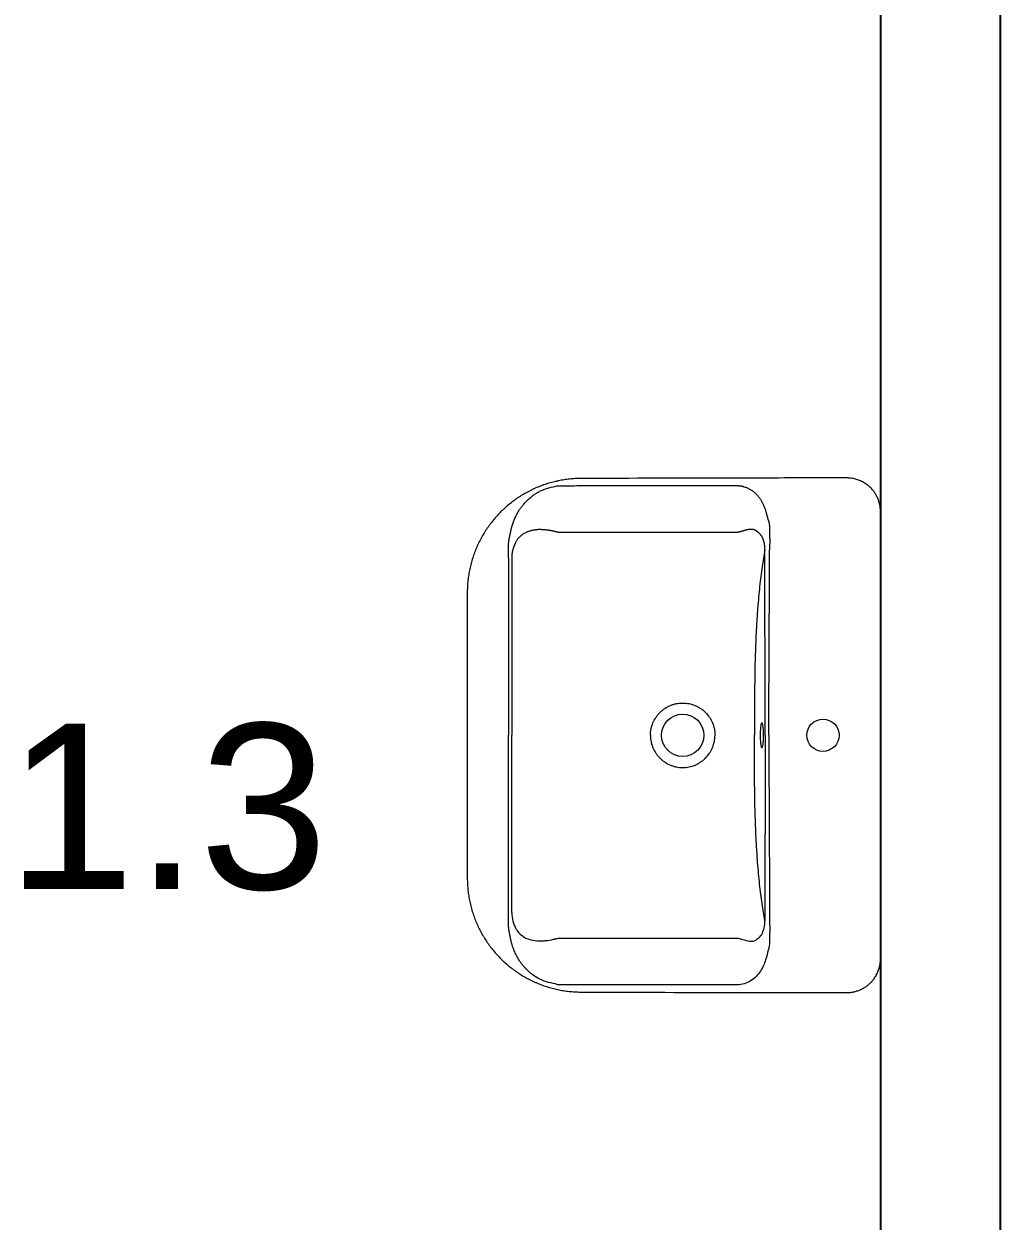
# Model space of a CAD drawing. Header units: millimetres. Extents: x 1778 to 2471, y 1406 to 1876.
# Drawn here: x 1792.569 to 1793.63, y 1623.029 to 1624.33 of the extents above; entities that cross this region are included whole.
import ezdxf

# ---------------------------------------------------------------- set-up
doc = ezdxf.new("R2010")
doc.units = ezdxf.units.MM
doc.layers.add('ARQ_CONSTRUIR_VISTA', color=30, linetype='Continuous')
doc.layers.add('ARQ_EXISTENTE_CORTE', color=6, linetype='Continuous')
doc.layers.add('ARQ_SANITAROS', color=42, linetype='Continuous', lineweight=0)
doc.styles.get("Standard").update_dxf_attribs({"font": 'arial.ttf'})

msp = doc.modelspace()

# ---------------------------------------------------------------- linework, layer by layer
at = {"layer": 'ARQ_EXISTENTE_CORTE'}
for p, q in [((1793.5, 1625.2477), (1793.5, 1621.9977)), ((1793.63, 1625.2477), (1793.63, 1621.9977))]:
    msp.add_line(p, q, dxfattribs=at)
at = {"layer": 'ARQ_SANITAROS'}
for p, q in [((1793.5, 1623.8006), (1793.5, 1623.7294)), ((1793.5, 1623.3132), (1793.5, 1623.3844))]:
    msp.add_line(p, q, dxfattribs=at)
at = {"layer": 'ARQ_SANITAROS', "flags": 128}
msp.add_lwpolyline([(1793.3692, 1623.5569), (1793.3692, 1623.5547), (1793.3693, 1623.5525), (1793.3694, 1623.5505), (1793.3696, 1623.5486), (1793.3698, 1623.547), (1793.37, 1623.5456), (1793.3703, 1623.5446), (1793.3706, 1623.5438), (1793.3709, 1623.5435), (1793.3712, 1623.5435), (1793.3715, 1623.5438), (1793.3718, 1623.5446), (1793.3721, 1623.5456), (1793.3723, 1623.547), (1793.3725, 1623.5486), (1793.3727, 1623.5505), (1793.3728, 1623.5525), (1793.3729, 1623.5547), (1793.3729, 1623.5569), (1793.3729, 1623.5591), (1793.3728, 1623.5613), (1793.3727, 1623.5633), (1793.3725, 1623.5652), (1793.3723, 1623.5668), (1793.3721, 1623.5682), (1793.3718, 1623.5693), (1793.3715, 1623.57), (1793.3712, 1623.5704), (1793.3709, 1623.5704), (1793.3706, 1623.57), (1793.3703, 1623.5693), (1793.37, 1623.5682), (1793.3698, 1623.5668), (1793.3696, 1623.5652), (1793.3694, 1623.5633), (1793.3693, 1623.5613), (1793.3692, 1623.5591), (1793.3692, 1623.5569)], dxfattribs=at)
at = {"layer": 'ARQ_SANITAROS'}
for centre, radius in [((1793.285, 1623.5569), 0.023), ((1793.285, 1623.5569), 0.023), ((1793.4375, 1623.5569), 0.0175)]:
    msp.add_circle(centre, radius, dxfattribs=at)
for points, knots in [([(1793.1278, 1623.8268), (1793.1277, 1623.8268), (1793.1257, 1623.826), (1793.1218, 1623.8242), (1793.1162, 1623.8214), (1793.1108, 1623.8183), (1793.1055, 1623.815), (1793.1004, 1623.8113), (1793.0955, 1623.8074), (1793.0907, 1623.8033), (1793.0863, 1623.799), (1793.082, 1623.7944), (1793.078, 1623.7896), (1793.0742, 1623.7846), (1793.0707, 1623.7795), (1793.0674, 1623.7741), (1793.0644, 1623.7685), (1793.0616, 1623.7629), (1793.0592, 1623.7571), (1793.0571, 1623.7512), (1793.0552, 1623.7452), (1793.0537, 1623.7392), (1793.0525, 1623.7331), (1793.0516, 1623.7269), (1793.051, 1623.7207), (1793.0508, 1623.716), (1793.0508, 1623.7134), (1793.0508, 1623.713)], [0, 0, 0, 0, 0.00141, 0.044348, 0.087364, 0.130432, 0.173519, 0.21659, 0.259614, 0.302562, 0.345448, 0.387974, 0.430764, 0.473798, 0.517011, 0.560331, 0.60368, 0.646963, 0.690111, 0.73306, 0.775708, 0.818154, 0.861104, 0.903964, 0.946885, 0.989882, 1, 1, 1, 1]), ([(1793.1478, 1623.8331), (1793.1476, 1623.8331), (1793.1453, 1623.8326), (1793.1411, 1623.8314), (1793.1351, 1623.8296), (1793.1307, 1623.828), (1793.1283, 1623.827), (1793.1278, 1623.8268)], [0, 0, 0, 0, 0.03281, 0.32952, 0.626901, 0.924826, 1, 1, 1, 1]), ([(1793.1489, 1623.8283), (1793.1489, 1623.8283), (1793.1459, 1623.8268), (1793.139, 1623.8261), (1793.1328, 1623.8235), (1793.1297, 1623.8222)], [0, 0, 0, 0, 0.000003, 0.498653, 1, 1, 1, 1]), ([(1793.1729, 1623.8361), (1793.1713, 1623.8361), (1793.1677, 1623.836), (1793.1621, 1623.8355), (1793.156, 1623.8347), (1793.1512, 1623.8339), (1793.1485, 1623.8333), (1793.1478, 1623.8331)], [0, 0, 0, 0, 0.190426, 0.424509, 0.67092, 0.91735, 1, 1, 1, 1]), ([(1793.1489, 1623.8283), (1793.149, 1623.8283), (1793.1493, 1623.8283), (1793.1496, 1623.8283), (1793.1498, 1623.8283)], [0, 0, 0, 0, 0.501061, 1, 1, 1, 1]), ([(1793.1498, 1623.8283), (1793.1574, 1623.8283), (1793.1721, 1623.8283), (1793.1933, 1623.8284), (1793.2127, 1623.8284), (1793.2304, 1623.8284), (1793.2452, 1623.8284), (1793.2583, 1623.8284), (1793.2713, 1623.8284), (1793.2857, 1623.8284), (1793.3001, 1623.8284), (1793.3129, 1623.8284), (1793.3236, 1623.8284), (1793.3323, 1623.8284), (1793.339, 1623.8284), (1793.3427, 1623.8284), (1793.3443, 1623.8284)], [0, 0, 0, 0, 0.117665, 0.226497, 0.326497, 0.417665, 0.5, 0.553427, 0.620093, 0.7, 0.776173, 0.841876, 0.897111, 0.941876, 0.976172, 1, 1, 1, 1]), ([(1793.4632, 1623.8367), (1793.4304, 1623.8367), (1793.3447, 1623.8366), (1793.2529, 1623.8363), (1793.1904, 1623.8362), (1793.1793, 1623.8363), (1793.1744, 1623.8362), (1793.1729, 1623.8361)], [0, 0, 0, 0, 0.338757, 0.885895, 0.949086, 0.98458, 1, 1, 1, 1]), ([(1793.3443, 1623.8284), (1793.3445, 1623.8284), (1793.3448, 1623.8284), (1793.3453, 1623.8283), (1793.3458, 1623.8283), (1793.3463, 1623.8283), (1793.3468, 1623.8282), (1793.3473, 1623.8282), (1793.3478, 1623.8281), (1793.3483, 1623.828), (1793.3488, 1623.8279), (1793.3493, 1623.8278), (1793.3498, 1623.8277), (1793.3503, 1623.8276), (1793.3508, 1623.8275), (1793.3513, 1623.8273), (1793.3523, 1623.827), (1793.3536, 1623.8266), (1793.3554, 1623.8258), (1793.3571, 1623.8249), (1793.3593, 1623.8237), (1793.3619, 1623.8219), (1793.3647, 1623.8194), (1793.3672, 1623.8166), (1793.3694, 1623.8137), (1793.3711, 1623.8107), (1793.3726, 1623.8077), (1793.374, 1623.8045), (1793.375, 1623.8016), (1793.3758, 1623.7985), (1793.3764, 1623.7963), (1793.3769, 1623.7945), (1793.3771, 1623.7936), (1793.3774, 1623.7927), (1793.3776, 1623.7919), (1793.3778, 1623.7912), (1793.378, 1623.7907), (1793.3782, 1623.7902), (1793.3783, 1623.7898), (1793.3784, 1623.7894), (1793.3785, 1623.789), (1793.3786, 1623.7886), (1793.3787, 1623.7882), (1793.3788, 1623.7878), (1793.3789, 1623.7873), (1793.379, 1623.7869), (1793.3791, 1623.7864), (1793.3791, 1623.7859), (1793.3792, 1623.7855), (1793.3792, 1623.785), (1793.3793, 1623.7845), (1793.3793, 1623.784), (1793.3794, 1623.7835), (1793.3794, 1623.783), (1793.3794, 1623.7825), (1793.3794, 1623.782), (1793.3794, 1623.7815), (1793.3794, 1623.7809), (1793.3794, 1623.7801), (1793.3793, 1623.7787), (1793.3793, 1623.7774), (1793.3793, 1623.7762), (1793.3793, 1623.7753), (1793.3793, 1623.7745), (1793.3793, 1623.7738), (1793.3794, 1623.7732), (1793.3794, 1623.7727), (1793.3795, 1623.7723), (1793.3795, 1623.7718), (1793.3795, 1623.7714), (1793.3796, 1623.7709), (1793.3796, 1623.7705), (1793.3796, 1623.77), (1793.3796, 1623.7695), (1793.3796, 1623.769), (1793.3796, 1623.7685), (1793.3796, 1623.7679), (1793.3796, 1623.7674), (1793.3796, 1623.7668), (1793.3796, 1623.7663), (1793.3796, 1623.7655), (1793.3795, 1623.7645), (1793.3795, 1623.7632), (1793.3794, 1623.7621), (1793.3794, 1623.7611), (1793.3794, 1623.7602), (1793.3793, 1623.7593), (1793.3793, 1623.7587), (1793.3793, 1623.7584)], [0, 0, 0, 0, 0.005739, 0.011484, 0.017236, 0.022999, 0.028774, 0.034565, 0.040373, 0.046201, 0.052051, 0.057925, 0.063827, 0.069757, 0.075718, 0.081712, 0.087742, 0.109397, 0.131196, 0.15323, 0.175588, 0.218268, 0.260929, 0.304077, 0.348204, 0.384853, 0.422853, 0.462417, 0.503733, 0.530762, 0.570697, 0.583098, 0.59444, 0.604723, 0.61395, 0.622122, 0.629243, 0.633931, 0.638676, 0.643481, 0.648348, 0.653279, 0.658276, 0.66334, 0.668474, 0.673679, 0.678958, 0.68431, 0.689739, 0.695246, 0.700831, 0.706497, 0.712244, 0.718074, 0.723988, 0.729988, 0.736073, 0.740318, 0.750019, 0.765176, 0.78579, 0.796724, 0.806758, 0.815898, 0.824147, 0.831515, 0.836218, 0.841059, 0.84604, 0.851161, 0.856422, 0.861825, 0.86737, 0.873057, 0.878887, 0.88486, 0.890977, 0.897237, 0.903642, 0.910192, 0.916886, 0.930813, 0.944741, 0.958668, 0.969048, 0.979396, 0.989713, 1, 1, 1, 1]), ([(1793.5, 1623.8006), (1793.4999, 1623.802), (1793.4998, 1623.8048), (1793.499, 1623.8089), (1793.4978, 1623.8127), (1793.4963, 1623.8163), (1793.4945, 1623.8196), (1793.4922, 1623.8228), (1793.4893, 1623.8261), (1793.4856, 1623.8293), (1793.4816, 1623.8319), (1793.4773, 1623.834), (1793.4729, 1623.8355), (1793.4682, 1623.8365), (1793.4649, 1623.8367), (1793.4632, 1623.8367)], [0, 0, 0, 0, 0.07505, 0.146714, 0.216371, 0.284265, 0.348079, 0.415228, 0.491802, 0.577616, 0.670344, 0.745777, 0.827111, 0.911388, 1, 1, 1, 1]), ([(1793.0956, 1623.7495), (1793.0956, 1623.7498), (1793.0956, 1623.7505), (1793.0956, 1623.7516), (1793.0956, 1623.7531), (1793.0955, 1623.7548), (1793.0955, 1623.7567), (1793.0955, 1623.7585), (1793.0955, 1623.7601), (1793.0955, 1623.7617), (1793.0956, 1623.7634), (1793.0957, 1623.765), (1793.0958, 1623.7665), (1793.096, 1623.768), (1793.0962, 1623.7694), (1793.0964, 1623.7705), (1793.0966, 1623.7714), (1793.0967, 1623.7721), (1793.0968, 1623.7727), (1793.097, 1623.7733), (1793.0971, 1623.7738), (1793.0972, 1623.7743), (1793.0972, 1623.7747), (1793.0973, 1623.7751), (1793.0974, 1623.7754), (1793.0974, 1623.7757), (1793.0975, 1623.7759), (1793.0975, 1623.7761), (1793.0975, 1623.7763), (1793.0976, 1623.7763), (1793.0976, 1623.7766), (1793.0977, 1623.777), (1793.0978, 1623.7776), (1793.098, 1623.7781), (1793.0981, 1623.7787), (1793.0982, 1623.7793), (1793.0983, 1623.7798), (1793.0984, 1623.7803), (1793.0986, 1623.7808), (1793.0987, 1623.7813), (1793.0988, 1623.7818), (1793.0993, 1623.7837), (1793.1002, 1623.7867), (1793.1017, 1623.7909), (1793.1034, 1623.7948), (1793.1052, 1623.7983), (1793.1071, 1623.8016), (1793.1093, 1623.8047), (1793.1114, 1623.8074), (1793.1135, 1623.8097), (1793.1154, 1623.8117), (1793.1173, 1623.8136), (1793.1194, 1623.8154), (1793.1215, 1623.8171), (1793.1233, 1623.8184), (1793.1248, 1623.8194), (1793.126, 1623.8202), (1793.1272, 1623.8209), (1793.1285, 1623.8216), (1793.1293, 1623.822), (1793.1297, 1623.8222)], [0, 0, 0, 0, 0.010315, 0.024058, 0.041228, 0.061826, 0.086198, 0.10686, 0.123815, 0.144471, 0.164226, 0.183088, 0.201068, 0.218177, 0.234429, 0.249842, 0.258553, 0.266671, 0.274197, 0.28113, 0.287471, 0.293218, 0.298373, 0.302936, 0.306905, 0.310282, 0.313066, 0.315258, 0.316856, 0.317862, 0.318276, 0.325469, 0.332523, 0.339437, 0.346212, 0.352846, 0.359342, 0.365697, 0.371914, 0.377992, 0.38393, 0.38973, 0.444316, 0.496737, 0.547209, 0.592265, 0.636902, 0.681297, 0.725632, 0.758331, 0.790655, 0.822664, 0.854422, 0.885996, 0.917451, 0.934108, 0.950682, 0.967182, 0.983618, 1, 1, 1, 1]), ([(1793.1499, 1623.7775), (1793.1498, 1623.7775), (1793.1496, 1623.7776), (1793.1493, 1623.7776), (1793.149, 1623.7777), (1793.1487, 1623.7777), (1793.1484, 1623.7778), (1793.1481, 1623.7779), (1793.1477, 1623.778), (1793.1473, 1623.7781), (1793.1467, 1623.7782), (1793.1462, 1623.7784), (1793.1458, 1623.7785), (1793.1455, 1623.7786), (1793.1452, 1623.7786), (1793.1448, 1623.7787), (1793.1444, 1623.7788), (1793.1439, 1623.7789), (1793.1434, 1623.779), (1793.1428, 1623.7791), (1793.1422, 1623.7793), (1793.1415, 1623.7794), (1793.1408, 1623.7795), (1793.14, 1623.7796), (1793.1392, 1623.7797), (1793.1384, 1623.7799), (1793.1375, 1623.78), (1793.1366, 1623.7801), (1793.1351, 1623.7802), (1793.1334, 1623.7804), (1793.1313, 1623.7805), (1793.1295, 1623.7805), (1793.1279, 1623.7805), (1793.1265, 1623.7804), (1793.1251, 1623.7802), (1793.1237, 1623.78), (1793.1224, 1623.7798), (1793.1211, 1623.7796), (1793.1199, 1623.7793), (1793.1188, 1623.779), (1793.1174, 1623.7785), (1793.1159, 1623.778), (1793.1143, 1623.7772), (1793.1127, 1623.7764), (1793.1113, 1623.7755), (1793.1099, 1623.7745), (1793.1087, 1623.7735), (1793.1075, 1623.7724), (1793.1065, 1623.7713), (1793.1055, 1623.7701), (1793.1046, 1623.7689), (1793.104, 1623.7678), (1793.1036, 1623.767), (1793.1033, 1623.7665), (1793.1031, 1623.766), (1793.1028, 1623.7655), (1793.1026, 1623.765), (1793.1023, 1623.7645), (1793.1021, 1623.764), (1793.1019, 1623.7635), (1793.1017, 1623.763), (1793.1015, 1623.7626), (1793.1013, 1623.7621), (1793.1012, 1623.7617), (1793.101, 1623.7612), (1793.1009, 1623.7608), (1793.1007, 1623.7603), (1793.1006, 1623.7599), (1793.1005, 1623.7595), (1793.1003, 1623.7589), (1793.1001, 1623.758), (1793.0998, 1623.7569), (1793.0996, 1623.7558), (1793.0994, 1623.7547), (1793.0993, 1623.7536), (1793.0992, 1623.7526), (1793.0992, 1623.7515), (1793.0991, 1623.7505), (1793.0991, 1623.7498), (1793.0991, 1623.7495)], [0, 0, 0, 0, 0.0041665, 0.0084384, 0.0128186, 0.0173096, 0.0219138, 0.0266333, 0.0314702, 0.0364263, 0.0461577, 0.0564898, 0.0606376, 0.064902, 0.0698701, 0.0751389, 0.0807154, 0.0882677, 0.0964334, 0.1052157, 0.1146181, 0.1246441, 0.1352975, 0.146582, 0.1585015, 0.1710601, 0.1842618, 0.1981106, 0.2126106, 0.2473706, 0.2784011, 0.3056364, 0.3290236, 0.348522, 0.3701138, 0.3909706, 0.4110906, 0.430473, 0.4491182, 0.4670281, 0.4842059, 0.5116131, 0.5380821, 0.563651, 0.5883633, 0.6122683, 0.6354216, 0.6578851, 0.6797275, 0.7010241, 0.7218564, 0.7423116, 0.7505221, 0.7585848, 0.7665002, 0.7742688, 0.7818914, 0.7893686, 0.7967012, 0.80389, 0.810936, 0.81784, 0.8246031, 0.8312263, 0.8377106, 0.8440574, 0.8502677, 0.8563428, 0.8622841, 0.8680929, 0.8838916, 0.899368, 0.9145365, 0.9294124, 0.9440118, 0.958352, 0.9724509, 0.9863271, 1, 1, 1, 1]), ([(1793.344, 1623.7775), (1793.342, 1623.7775), (1793.3379, 1623.7775), (1793.3313, 1623.7775), (1793.3241, 1623.7775), (1793.3161, 1623.7775), (1793.3073, 1623.7775), (1793.2974, 1623.7775), (1793.2864, 1623.7775), (1793.2742, 1623.7775), (1793.261, 1623.7775), (1793.2457, 1623.7775), (1793.2293, 1623.7775), (1793.2124, 1623.7775), (1793.1969, 1623.7775), (1793.1829, 1623.7775), (1793.1704, 1623.7775), (1793.1596, 1623.7775), (1793.153, 1623.7775), (1793.1499, 1623.7775)], [0, 0, 0, 0, 0.030369, 0.06409, 0.101346, 0.142415, 0.187681, 0.237919, 0.294535, 0.357842, 0.426147, 0.499681, 0.593233, 0.680376, 0.760455, 0.832898, 0.897194, 0.952978, 1, 1, 1, 1]), ([(1793.3744, 1623.7584), (1793.3744, 1623.7586), (1793.3744, 1623.7589), (1793.3744, 1623.7593), (1793.3744, 1623.7598), (1793.3744, 1623.7603), (1793.3743, 1623.7608), (1793.3743, 1623.7612), (1793.3743, 1623.7617), (1793.3742, 1623.7622), (1793.3742, 1623.7627), (1793.3741, 1623.7632), (1793.3741, 1623.7638), (1793.374, 1623.7643), (1793.3739, 1623.7648), (1793.3738, 1623.7653), (1793.3737, 1623.7659), (1793.3736, 1623.7664), (1793.3734, 1623.7671), (1793.3732, 1623.7677), (1793.373, 1623.7684), (1793.3728, 1623.7692), (1793.3725, 1623.77), (1793.3723, 1623.7706), (1793.3721, 1623.7711), (1793.372, 1623.7713), (1793.3719, 1623.7716), (1793.3717, 1623.7719), (1793.3716, 1623.7722), (1793.3714, 1623.7725), (1793.3712, 1623.7728), (1793.371, 1623.7731), (1793.3709, 1623.7734), (1793.3706, 1623.7738), (1793.3704, 1623.7741), (1793.3702, 1623.7744), (1793.3699, 1623.7747), (1793.3697, 1623.775), (1793.3694, 1623.7753), (1793.3691, 1623.7757), (1793.3687, 1623.7761), (1793.368, 1623.7767), (1793.3673, 1623.7773), (1793.3667, 1623.7778), (1793.3663, 1623.7781), (1793.3659, 1623.7784), (1793.3656, 1623.7787), (1793.3653, 1623.779), (1793.365, 1623.7792), (1793.3648, 1623.7793), (1793.3646, 1623.7795), (1793.3644, 1623.7796), (1793.3641, 1623.7797), (1793.3639, 1623.7799), (1793.3637, 1623.78), (1793.3634, 1623.7801), (1793.3632, 1623.7802), (1793.3629, 1623.7803), (1793.3627, 1623.7804), (1793.3624, 1623.7804), (1793.3621, 1623.7805), (1793.3619, 1623.7806), (1793.3616, 1623.7806), (1793.3613, 1623.7807), (1793.361, 1623.7807), (1793.3606, 1623.7808), (1793.3603, 1623.7808), (1793.3598, 1623.7808), (1793.3589, 1623.7808), (1793.3576, 1623.7807), (1793.3561, 1623.7805), (1793.3548, 1623.7802), (1793.3536, 1623.7799), (1793.3528, 1623.7797), (1793.3521, 1623.7795), (1793.3514, 1623.7793), (1793.3507, 1623.7791), (1793.3501, 1623.7789), (1793.3496, 1623.7787), (1793.349, 1623.7786), (1793.3484, 1623.7784), (1793.3478, 1623.7782), (1793.3472, 1623.7781), (1793.3466, 1623.7779), (1793.3461, 1623.7778), (1793.3455, 1623.7777), (1793.345, 1623.7776), (1793.3445, 1623.7775), (1793.3442, 1623.7775), (1793.344, 1623.7775)], [0, 0, 0, 0, 0.0088284, 0.0177786, 0.0268542, 0.0360587, 0.0453957, 0.0548684, 0.0644799, 0.0742333, 0.0841313, 0.0941767, 0.1043722, 0.1147201, 0.125223, 0.1351708, 0.1460051, 0.1577286, 0.170344, 0.1838536, 0.1982594, 0.2135634, 0.2297676, 0.2468736, 0.2528927, 0.2590854, 0.2654627, 0.2720345, 0.2788099, 0.2857973, 0.2930042, 0.3004376, 0.3081039, 0.3160088, 0.3241577, 0.3325554, 0.3412065, 0.3501149, 0.3592846, 0.3687189, 0.3790296, 0.3990232, 0.4286975, 0.4401306, 0.4508091, 0.4607344, 0.4699083, 0.4783327, 0.4860107, 0.4910906, 0.496285, 0.501606, 0.5070645, 0.512671, 0.5184351, 0.5243658, 0.5304711, 0.5367588, 0.5432357, 0.5499083, 0.5567825, 0.5638639, 0.5711574, 0.5786677, 0.5863991, 0.5943557, 0.6025411, 0.6109587, 0.6381668, 0.6711394, 0.7099407, 0.7546192, 0.7769098, 0.7976788, 0.816924, 0.8346437, 0.850837, 0.8655035, 0.878644, 0.8902603, 0.9053176, 0.9196131, 0.9331608, 0.9459782, 0.9580857, 0.9695085, 0.9802765, 0.9904259, 1, 1, 1, 1]), ([(1793.0991, 1623.7495), (1793.0991, 1623.7135), (1793.0991, 1623.6493), (1793.0991, 1623.5852), (1793.0991, 1623.5569)], [0, 0, 0, 0, 0.56, 1, 1, 1, 1]), ([(1793.3744, 1623.7584), (1793.3733, 1623.7527), (1793.3723, 1623.7466), (1793.3703, 1623.7333), (1793.3695, 1623.7262), (1793.3678, 1623.7113), (1793.3671, 1623.7034), (1793.3663, 1623.6929), (1793.3661, 1623.6908), (1793.3658, 1623.6865), (1793.3657, 1623.6843), (1793.3655, 1623.681), (1793.3654, 1623.6799), (1793.3653, 1623.6777), (1793.3652, 1623.6765), (1793.365, 1623.6732), (1793.3649, 1623.6709), (1793.3643, 1623.6597), (1793.364, 1623.6506), (1793.3635, 1623.6322), (1793.3633, 1623.6229), (1793.3632, 1623.6112), (1793.3632, 1623.6089), (1793.3632, 1623.6042), (1793.3632, 1623.6018), (1793.3632, 1623.5971), (1793.3632, 1623.5947), (1793.3632, 1623.59), (1793.3632, 1623.5876), (1793.3632, 1623.5758), (1793.3632, 1623.5664), (1793.3632, 1623.5569)], [0, 0, 0, 0, 0.125, 0.125, 0.25, 0.25, 0.375, 0.375, 0.40625, 0.40625, 0.4375, 0.4375, 0.453125, 0.453125, 0.46875, 0.46875, 0.5, 0.5, 0.625, 0.625, 0.75, 0.75, 0.78125, 0.78125, 0.8125, 0.8125, 0.84375, 0.84375, 0.875, 0.875, 1, 1, 1, 1]), ([(1793.0508, 1623.713), (1793.0508, 1623.7081), (1793.0507, 1623.6984), (1793.0507, 1623.6841), (1793.0507, 1623.6701), (1793.0507, 1623.6563), (1793.0507, 1623.6429), (1793.0506, 1623.6254), (1793.0506, 1623.6043), (1793.0506, 1623.5801), (1793.0506, 1623.5644), (1793.0506, 1623.5569)], [0, 0, 0, 0, 0.093615, 0.185288, 0.275215, 0.363397, 0.449833, 0.534523, 0.698668, 0.855827, 1, 1, 1, 1]), ([(1793.2499, 1623.5569), (1793.2499, 1623.5592), (1793.2501, 1623.5615), (1793.2508, 1623.5649), (1793.2511, 1623.566), (1793.2518, 1623.5682), (1793.2522, 1623.5693), (1793.2535, 1623.5725), (1793.2546, 1623.5745), (1793.2562, 1623.5769), (1793.2565, 1623.5774), (1793.2572, 1623.5783), (1793.2575, 1623.5787), (1793.2586, 1623.5801), (1793.2594, 1623.5809), (1793.261, 1623.5825), (1793.2619, 1623.5833), (1793.2632, 1623.5844), (1793.2636, 1623.5848), (1793.2646, 1623.5854), (1793.265, 1623.5858), (1793.2674, 1623.5874), (1793.2695, 1623.5885), (1793.2726, 1623.5898), (1793.2737, 1623.5902), (1793.2754, 1623.5907), (1793.2759, 1623.5908), (1793.277, 1623.5911), (1793.2776, 1623.5912), (1793.2804, 1623.5918), (1793.2827, 1623.592), (1793.2856, 1623.592), (1793.2861, 1623.592), (1793.2873, 1623.5919), (1793.2879, 1623.5919), (1793.2896, 1623.5917), (1793.2907, 1623.5916), (1793.2941, 1623.5909), (1793.2963, 1623.5902), (1793.2989, 1623.5891), (1793.2995, 1623.5889), (1793.3005, 1623.5884), (1793.301, 1623.5881), (1793.3025, 1623.5873), (1793.3035, 1623.5867), (1793.3054, 1623.5855), (1793.3063, 1623.5848), (1793.3081, 1623.5833), (1793.309, 1623.5826), (1793.3114, 1623.5801), (1793.3129, 1623.5783), (1793.3148, 1623.5755), (1793.3154, 1623.5745), (1793.3165, 1623.5725), (1793.317, 1623.5714), (1793.3183, 1623.5682), (1793.3189, 1623.5661), (1793.3196, 1623.5627), (1793.3198, 1623.5615), (1793.32, 1623.5592), (1793.3201, 1623.5581), (1793.3201, 1623.5569)], [0, 0, 0, 0, 0.0625, 0.0625, 0.09375, 0.09375, 0.125, 0.125, 0.1875, 0.1875, 0.203125, 0.203125, 0.21875, 0.21875, 0.25, 0.25, 0.28125, 0.28125, 0.296875, 0.296875, 0.3125, 0.3125, 0.375, 0.375, 0.40625, 0.40625, 0.421875, 0.421875, 0.4375, 0.4375, 0.5, 0.5, 0.515625, 0.515625, 0.53125, 0.53125, 0.5625, 0.5625, 0.625, 0.625, 0.640625, 0.640625, 0.65625, 0.65625, 0.6875, 0.6875, 0.71875, 0.71875, 0.75, 0.75, 0.8125, 0.8125, 0.84375, 0.84375, 0.875, 0.875, 0.9375, 0.9375, 0.96875, 0.96875, 1, 1, 1, 1]), ([(1793.0506, 1623.5569), (1793.0506, 1623.5538), (1793.0506, 1623.5467), (1793.0506, 1623.5355), (1793.0506, 1623.5227), (1793.0506, 1623.5088), (1793.0506, 1623.4958), (1793.0506, 1623.4839), (1793.0507, 1623.4734), (1793.0507, 1623.4624), (1793.0507, 1623.451), (1793.0507, 1623.4391), (1793.0507, 1623.4268), (1793.0507, 1623.414), (1793.0508, 1623.4053), (1793.0508, 1623.4009)], [0, 0, 0, 0, 0.060635, 0.134813, 0.216535, 0.305802, 0.402613, 0.466951, 0.534233, 0.604462, 0.677638, 0.75376, 0.832828, 0.914842, 1, 1, 1, 1]), ([(1793.0991, 1623.3643), (1793.0991, 1623.4003), (1793.0991, 1623.4645), (1793.0991, 1623.5287), (1793.0991, 1623.5569)], [0, 0, 0, 0, 0.56, 1, 1, 1, 1]), ([(1793.2499, 1623.5569), (1793.2499, 1623.5546), (1793.2501, 1623.5523), (1793.2508, 1623.5489), (1793.2511, 1623.5478), (1793.2518, 1623.5456), (1793.2522, 1623.5445), (1793.2535, 1623.5413), (1793.2546, 1623.5393), (1793.2562, 1623.5369), (1793.2565, 1623.5365), (1793.2572, 1623.5355), (1793.2575, 1623.5351), (1793.2586, 1623.5337), (1793.2594, 1623.5329), (1793.261, 1623.5313), (1793.2619, 1623.5305), (1793.2632, 1623.5294), (1793.2636, 1623.5291), (1793.2646, 1623.5284), (1793.265, 1623.5281), (1793.2674, 1623.5264), (1793.2695, 1623.5254), (1793.2726, 1623.5241), (1793.2737, 1623.5237), (1793.2754, 1623.5232), (1793.2759, 1623.523), (1793.277, 1623.5227), (1793.2776, 1623.5226), (1793.2804, 1623.522), (1793.2827, 1623.5218), (1793.2856, 1623.5218), (1793.2861, 1623.5218), (1793.2873, 1623.5219), (1793.2879, 1623.5219), (1793.2896, 1623.5221), (1793.2907, 1623.5223), (1793.2941, 1623.5229), (1793.2963, 1623.5236), (1793.2989, 1623.5247), (1793.2995, 1623.5249), (1793.3005, 1623.5254), (1793.301, 1623.5257), (1793.3025, 1623.5265), (1793.3035, 1623.5271), (1793.3054, 1623.5284), (1793.3063, 1623.529), (1793.3081, 1623.5305), (1793.309, 1623.5313), (1793.3114, 1623.5337), (1793.3129, 1623.5355), (1793.3148, 1623.5383), (1793.3154, 1623.5393), (1793.3165, 1623.5414), (1793.317, 1623.5424), (1793.3183, 1623.5456), (1793.3189, 1623.5478), (1793.3196, 1623.5512), (1793.3198, 1623.5523), (1793.32, 1623.5546), (1793.3201, 1623.5558), (1793.3201, 1623.5569)], [0, 0, 0, 0, 0.0625, 0.0625, 0.09375, 0.09375, 0.125, 0.125, 0.1875, 0.1875, 0.203125, 0.203125, 0.21875, 0.21875, 0.25, 0.25, 0.28125, 0.28125, 0.296875, 0.296875, 0.3125, 0.3125, 0.375, 0.375, 0.40625, 0.40625, 0.421875, 0.421875, 0.4375, 0.4375, 0.5, 0.5, 0.515625, 0.515625, 0.53125, 0.53125, 0.5625, 0.5625, 0.625, 0.625, 0.640625, 0.640625, 0.65625, 0.65625, 0.6875, 0.6875, 0.71875, 0.71875, 0.75, 0.75, 0.8125, 0.8125, 0.84375, 0.84375, 0.875, 0.875, 0.9375, 0.9375, 0.96875, 0.96875, 1, 1, 1, 1]), ([(1793.3744, 1623.3554), (1793.3733, 1623.3611), (1793.3723, 1623.3673), (1793.3703, 1623.3805), (1793.3695, 1623.3876), (1793.3678, 1623.4025), (1793.3671, 1623.4104), (1793.3663, 1623.4209), (1793.3661, 1623.423), (1793.3658, 1623.4274), (1793.3657, 1623.4295), (1793.3655, 1623.4328), (1793.3654, 1623.4339), (1793.3653, 1623.4362), (1793.3652, 1623.4373), (1793.365, 1623.4406), (1793.3649, 1623.4429), (1793.3643, 1623.4541), (1793.364, 1623.4632), (1793.3635, 1623.4816), (1793.3633, 1623.4909), (1793.3632, 1623.5026), (1793.3632, 1623.505), (1793.3632, 1623.5097), (1793.3632, 1623.512), (1793.3632, 1623.5167), (1793.3632, 1623.5191), (1793.3632, 1623.5238), (1793.3632, 1623.5262), (1793.3632, 1623.538), (1793.3632, 1623.5475), (1793.3632, 1623.5569)], [0, 0, 0, 0, 0.125, 0.125, 0.25, 0.25, 0.375, 0.375, 0.40625, 0.40625, 0.4375, 0.4375, 0.453125, 0.453125, 0.46875, 0.46875, 0.5, 0.5, 0.625, 0.625, 0.75, 0.75, 0.78125, 0.78125, 0.8125, 0.8125, 0.84375, 0.84375, 0.875, 0.875, 1, 1, 1, 1]), ([(1793.0508, 1623.4009), (1793.0508, 1623.3992), (1793.0509, 1623.3955), (1793.0513, 1623.3898), (1793.052, 1623.3837), (1793.0531, 1623.3776), (1793.0545, 1623.3715), (1793.0562, 1623.3654), (1793.0582, 1623.3595), (1793.0604, 1623.3537), (1793.063, 1623.348), (1793.0659, 1623.3424), (1793.069, 1623.337), (1793.0725, 1623.3317), (1793.0761, 1623.3266), (1793.0801, 1623.3217), (1793.0842, 1623.317), (1793.0886, 1623.3125), (1793.0932, 1623.3083), (1793.098, 1623.3044), (1793.103, 1623.3006), (1793.1082, 1623.2971), (1793.1135, 1623.2939), (1793.1191, 1623.2909), (1793.1238, 1623.2886), (1793.1268, 1623.2875), (1793.1278, 1623.287)], [0, 0, 0, 0, 0.034784, 0.07549, 0.118311, 0.161074, 0.203918, 0.246977, 0.290134, 0.332666, 0.37548, 0.418516, 0.461711, 0.504997, 0.548291, 0.591503, 0.634561, 0.677399, 0.71994, 0.762461, 0.805352, 0.84836, 0.891459, 0.934617, 0.977803, 1, 1, 1, 1]), ([(1793.1297, 1623.2916), (1793.1277, 1623.2927), (1793.1257, 1623.2938), (1793.122, 1623.2963), (1793.1203, 1623.2977), (1793.1178, 1623.2998), (1793.117, 1623.3006), (1793.1155, 1623.3021), (1793.1139, 1623.3036), (1793.1125, 1623.3052), (1793.1111, 1623.3069), (1793.1104, 1623.3077), (1793.1073, 1623.3119), (1793.1052, 1623.3153), (1793.1027, 1623.3205), (1793.1019, 1623.3223), (1793.101, 1623.3248), (1793.1007, 1623.3257), (1793.1001, 1623.3273), (1793.0999, 1623.3282), (1793.0992, 1623.3306), (1793.0987, 1623.3322), (1793.098, 1623.3354), (1793.0973, 1623.3386), (1793.0967, 1623.3416), (1793.0963, 1623.3438), (1793.0962, 1623.3446), (1793.096, 1623.3457), (1793.096, 1623.346), (1793.0959, 1623.3467), (1793.0958, 1623.3471), (1793.0957, 1623.3489), (1793.0956, 1623.3503), (1793.0955, 1623.3531), (1793.0955, 1623.3545), (1793.0955, 1623.3587), (1793.0956, 1623.3615), (1793.0956, 1623.3643)], [0, 0, 0, 0, 0.0625, 0.0625, 0.125, 0.125, 0.15625, 0.15625, 0.1875, 0.21875, 0.21875, 0.25, 0.25, 0.375, 0.375, 0.4375, 0.4375, 0.46875, 0.46875, 0.5, 0.5, 0.5625, 0.5625, 0.625, 0.6875, 0.6875, 0.71875, 0.71875, 0.734375, 0.734375, 0.75, 0.75, 0.8125, 0.8125, 0.875, 0.875, 1, 1, 1, 1]), ([(1793.0991, 1623.3643), (1793.0991, 1623.361), (1793.0995, 1623.3578), (1793.1008, 1623.3532), (1793.1013, 1623.3518), (1793.1022, 1623.3497), (1793.1025, 1623.349), (1793.1031, 1623.3477), (1793.1035, 1623.347), (1793.1054, 1623.3435), (1793.1075, 1623.3412), (1793.111, 1623.3385), (1793.1122, 1623.3377), (1793.1148, 1623.3363), (1793.1162, 1623.3357), (1793.1205, 1623.3343), (1793.1235, 1623.3337), (1793.1281, 1623.3333), (1793.1296, 1623.3333), (1793.1326, 1623.3334), (1793.1341, 1623.3335), (1793.1386, 1623.3339), (1793.1416, 1623.3344), (1793.1446, 1623.3351), (1793.1448, 1623.3351), (1793.1451, 1623.3351), (1793.1451, 1623.3352), (1793.1453, 1623.3352), (1793.1453, 1623.3352), (1793.1456, 1623.3353), (1793.1458, 1623.3354), (1793.1465, 1623.3356), (1793.147, 1623.3357), (1793.1483, 1623.336), (1793.1491, 1623.3362), (1793.1499, 1623.3363)], [0, 0, 0, 0, 0.125, 0.125, 0.1875, 0.1875, 0.21875, 0.21875, 0.25, 0.25, 0.375, 0.375, 0.4375, 0.4375, 0.5, 0.5, 0.625, 0.625, 0.6875, 0.6875, 0.75, 0.75, 0.875, 0.875, 0.882812, 0.882812, 0.886719, 0.886719, 0.890625, 0.890625, 0.90625, 0.90625, 0.9375, 0.9375, 1, 1, 1, 1]), ([(1793.344, 1623.3364), (1793.3456, 1623.3362), (1793.3473, 1623.3358), (1793.3508, 1623.3347), (1793.3527, 1623.3342), (1793.3563, 1623.3333), (1793.3582, 1623.333), (1793.3618, 1623.3331), (1793.3635, 1623.3335), (1793.3664, 1623.3357), (1793.3678, 1623.3368), (1793.3704, 1623.3395), (1793.3715, 1623.3412), (1793.3737, 1623.3469), (1793.3744, 1623.351), (1793.3744, 1623.3554)], [0, 0, 0, 0, 0.125, 0.125, 0.25, 0.25, 0.375, 0.375, 0.5, 0.5, 0.625, 0.625, 0.75, 0.75, 1, 1, 1, 1]), ([(1793.3793, 1623.3554), (1793.3793, 1623.3506), (1793.3799, 1623.3458), (1793.3791, 1623.3382), (1793.3794, 1623.3354), (1793.3794, 1623.3294), (1793.3791, 1623.3262), (1793.377, 1623.3202), (1793.3763, 1623.3166), (1793.3739, 1623.3087), (1793.3721, 1623.3044), (1793.3668, 1623.2963), (1793.3631, 1623.2926), (1793.3544, 1623.2872), (1793.3494, 1623.2855), (1793.3443, 1623.2855)], [0, 0, 0, 0, 0.25, 0.25, 0.375, 0.375, 0.5, 0.5, 0.625, 0.625, 0.75, 0.75, 0.875, 0.875, 1, 1, 1, 1]), ([(1793.1499, 1623.3363), (1793.1661, 1623.3363), (1793.1823, 1623.3363), (1793.2147, 1623.3364), (1793.2308, 1623.3364), (1793.2632, 1623.3364), (1793.2795, 1623.3364), (1793.3038, 1623.3364), (1793.3119, 1623.3364), (1793.322, 1623.3364), (1793.324, 1623.3364), (1793.328, 1623.3364), (1793.33, 1623.3364), (1793.336, 1623.3364), (1793.34, 1623.3364), (1793.344, 1623.3364)], [0, 0, 0, 0, 0.25, 0.25, 0.5, 0.5, 0.75, 0.75, 0.875, 0.875, 0.90625, 0.90625, 0.9375, 0.9375, 1, 1, 1, 1]), ([(1793.4632, 1623.2771), (1793.4646, 1623.2772), (1793.4675, 1623.2773), (1793.4716, 1623.278), (1793.4753, 1623.2791), (1793.4789, 1623.2806), (1793.4823, 1623.2824), (1793.4853, 1623.2844), (1793.488, 1623.2866), (1793.4906, 1623.2891), (1793.4932, 1623.2923), (1793.4954, 1623.2959), (1793.4973, 1623.2998), (1793.4987, 1623.3038), (1793.4997, 1623.3084), (1793.5, 1623.3115), (1793.5, 1623.3132)], [0, 0, 0, 0, 0.0775927, 0.1497652, 0.217793, 0.2804244, 0.3540589, 0.4178417, 0.4732948, 0.5348279, 0.6061308, 0.6878137, 0.7572097, 0.832737, 0.9130701, 1, 1, 1, 1]), ([(1793.1489, 1623.2856), (1793.1489, 1623.2856), (1793.1459, 1623.2871), (1793.139, 1623.2877), (1793.1328, 1623.2903), (1793.1297, 1623.2916)], [0, 0, 0, 0, 0.000003, 0.498653, 1, 1, 1, 1]), ([(1793.1278, 1623.287), (1793.1294, 1623.2864), (1793.133, 1623.285), (1793.1386, 1623.2831), (1793.1437, 1623.2816), (1793.1468, 1623.281), (1793.1478, 1623.2807)], [0, 0, 0, 0, 0.249083, 0.547606, 0.84603, 1, 1, 1, 1]), ([(1793.1478, 1623.2807), (1793.1498, 1623.2803), (1793.1538, 1623.2794), (1793.1599, 1623.2786), (1793.1661, 1623.278), (1793.1705, 1623.2778), (1793.1727, 1623.2777), (1793.1729, 1623.2777)], [0, 0, 0, 0, 0.2372679, 0.4844806, 0.7319365, 0.9790943, 1, 1, 1, 1]), ([(1793.3443, 1623.2855), (1793.3362, 1623.2854), (1793.3281, 1623.2854), (1793.3119, 1623.2854), (1793.3038, 1623.2854), (1793.2795, 1623.2854), (1793.2632, 1623.2854), (1793.2308, 1623.2854), (1793.2146, 1623.2854), (1793.1822, 1623.2855), (1793.166, 1623.2855), (1793.1498, 1623.2855)], [0, 0, 0, 0, 0.125, 0.125, 0.25, 0.25, 0.5, 0.5, 0.75, 0.75, 1, 1, 1, 1]), ([(1793.1729, 1623.2777), (1793.1749, 1623.2776), (1793.1797, 1623.2775), (1793.1883, 1623.2776), (1793.2003, 1623.2777), (1793.2635, 1623.2774), (1793.3515, 1623.2772), (1793.4343, 1623.2771), (1793.4632, 1623.2771)], [0, 0, 0, 0, 0.020654, 0.049236, 0.089572, 0.144649, 0.701572, 1, 1, 1, 1])]:
    msp.add_open_spline(points, degree=3, knots=knots, dxfattribs=at)
for points, degree in [([(1793.4632, 1623.8367), (1793.4632, 1623.8367)], 1), ([(1793.0956, 1623.7495), (1793.0956, 1623.6853), (1793.0956, 1623.6211), (1793.0956, 1623.5569)], 3), ([(1793.3745, 1623.5569), (1793.3745, 1623.6241), (1793.3744, 1623.6913), (1793.3744, 1623.7584)], 3), ([(1793.3785, 1623.5569), (1793.3789, 1623.6241), (1793.3793, 1623.6913), (1793.3793, 1623.7584)], 3), ([(1793.5, 1623.5569), (1793.5, 1623.6144), (1793.5, 1623.6719), (1793.5, 1623.7294)], 3), ([(1793.0956, 1623.3643), (1793.0956, 1623.4285), (1793.0956, 1623.4927), (1793.0956, 1623.5569)], 3), ([(1793.3745, 1623.5569), (1793.3745, 1623.4897), (1793.3744, 1623.4226), (1793.3744, 1623.3554)], 3), ([(1793.3785, 1623.5569), (1793.3789, 1623.4897), (1793.3793, 1623.4226), (1793.3793, 1623.3554)], 3), ([(1793.5, 1623.5569), (1793.5, 1623.4994), (1793.5, 1623.4419), (1793.5, 1623.3844)], 3), ([(1793.1498, 1623.2855), (1793.1495, 1623.2855), (1793.1492, 1623.2856), (1793.1489, 1623.2856)], 3), ([(1793.4632, 1623.2771), (1793.4632, 1623.2771)], 1)]:
    msp.add_open_spline(points, degree=degree, dxfattribs=at)

# ---------------------------------------------------------------- texts
at = {"layer": 'ARQ_CONSTRUIR_VISTA'}
msp.add_text('1.3', height=0.18, dxfattribs=at).set_placement((1792.5496, 1623.3897))

doc.saveas('drawing.dxf')
